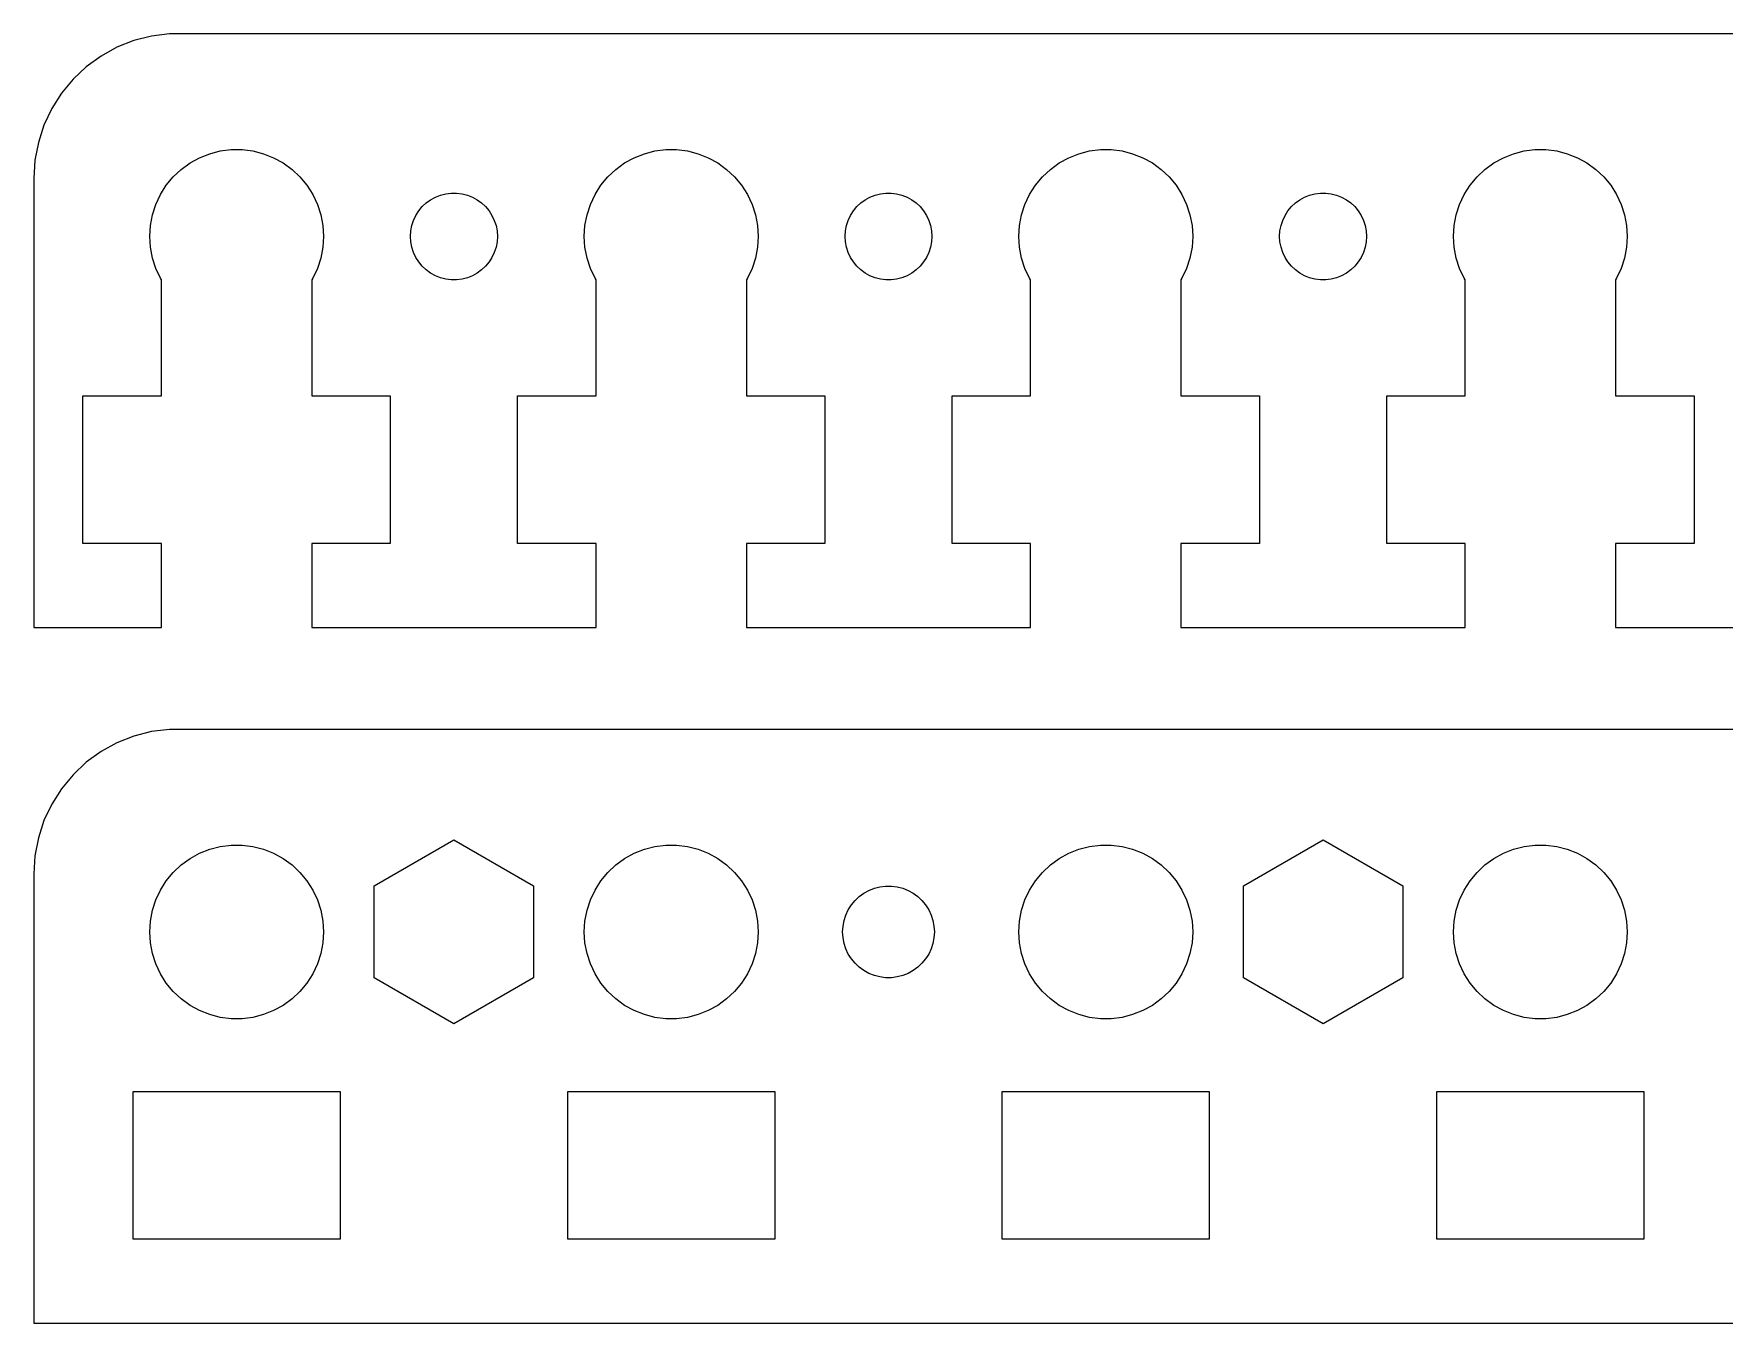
# Model space of a CAD drawing. Header units: metres. Extents: x -52 to 52, y 0 to 92.
# Drawn here: x -52 to 6.3, y 0 to 44.5 of the extents above; entities that cross this region are included whole.
import ezdxf

# ---------------------------------------------------------------- set-up
doc = ezdxf.new("R2010")
doc.units = ezdxf.units.M

msp = doc.modelspace()

# ---------------------------------------------------------------- linework, layer by layer
for p, q in [((-47.9369, 44.4114), (-48.5451, 44.2553)), ((-47.3139, 44.4901), (-47.9369, 44.4114)), ((47.3139, 44.4901), (-47.3139, 44.4901)), ((-49.1289, 44.0241), (-49.6791, 43.7216)), ((-48.5451, 44.2553), (-49.1289, 44.0241)), ((-50.1871, 43.3526), (-50.6448, 42.9227)), ((-49.6791, 43.7216), (-50.1871, 43.3526)), ((-50.6448, 42.9227), (-51.0451, 42.4389)), ((-51.0451, 42.4389), (-51.3815, 41.9088)), ((-51.3815, 41.9088), (-51.6489, 41.3406)), ((-51.6489, 41.3406), (-51.8429, 40.7434)), ((-51.8429, 40.7434), (-51.9606, 40.1267)), ((-46.2773, 40.2145), (-45.927, 40.3532)), ((-45.927, 40.3532), (-45.5621, 40.4469)), ((-45.5621, 40.4469), (-45.1884, 40.4941)), ((-45.1884, 40.4941), (-44.8116, 40.4941)), ((-44.8116, 40.4941), (-44.4379, 40.4469)), ((-44.4379, 40.4469), (-44.0729, 40.3532)), ((-44.0729, 40.3532), (-43.7227, 40.2145)), ((-31.2773, 40.2145), (-30.927, 40.3532)), ((-30.927, 40.3532), (-30.5621, 40.4469)), ((-30.5621, 40.4469), (-30.1884, 40.4941)), ((-30.1884, 40.4941), (-29.8116, 40.4941)), ((-29.8116, 40.4941), (-29.4379, 40.4469)), ((-29.4379, 40.4469), (-29.0729, 40.3532)), ((-29.0729, 40.3532), (-28.7227, 40.2145)), ((-16.2773, 40.2145), (-15.927, 40.3532)), ((-15.927, 40.3532), (-15.5621, 40.4469)), ((-15.5621, 40.4469), (-15.1884, 40.4941)), ((-15.1884, 40.4941), (-14.8116, 40.4941)), ((-14.8116, 40.4941), (-14.4379, 40.4469)), ((-14.4379, 40.4469), (-14.0729, 40.3532)), ((-14.0729, 40.3532), (-13.7227, 40.2145)), ((-1.27733, 40.2145), (-0.92705, 40.3532)), ((-0.92705, 40.3532), (-0.56213, 40.4469)), ((-0.56213, 40.4469), (-0.18837, 40.4941)), ((-0.18837, 40.4941), (0.18837, 40.4941)), ((0.18837, 40.4941), (0.56213, 40.4469)), ((0.56213, 40.4469), (0.92705, 40.3532)), ((0.92705, 40.3532), (1.27733, 40.2145)), ((-51.9606, 40.1267), (-52, 39.5)), ((-47.1869, 39.5536), (-46.9123, 39.8115)), ((-46.9123, 39.8115), (-46.6075, 40.033)), ((-46.6075, 40.033), (-46.2773, 40.2145)), ((-43.7227, 40.2145), (-43.3925, 40.033)), ((-43.3925, 40.033), (-43.0877, 39.8115)), ((-43.0877, 39.8115), (-42.8131, 39.5536)), ((-32.1869, 39.5536), (-31.9123, 39.8115)), ((-31.9123, 39.8115), (-31.6075, 40.033)), ((-31.6075, 40.033), (-31.2773, 40.2145)), ((-28.7227, 40.2145), (-28.3925, 40.033)), ((-28.3925, 40.033), (-28.0877, 39.8115)), ((-28.0877, 39.8115), (-27.8131, 39.5536)), ((-17.1869, 39.5536), (-16.9123, 39.8115)), ((-16.9123, 39.8115), (-16.6075, 40.033)), ((-16.6075, 40.033), (-16.2773, 40.2145)), ((-13.7227, 40.2145), (-13.3925, 40.033)), ((-13.3925, 40.033), (-13.0877, 39.8115)), ((-13.0877, 39.8115), (-12.8131, 39.5536)), ((-2.1869, 39.5536), (-1.91226, 39.8115)), ((-1.91226, 39.8115), (-1.60747, 40.033)), ((-1.60747, 40.033), (-1.27733, 40.2145)), ((1.27733, 40.2145), (1.60747, 40.033)), ((1.60747, 40.033), (1.91226, 39.8115)), ((1.91226, 39.8115), (2.1869, 39.5536)), ((-52, 39.5), (-52, 24)), ((-47.6289, 38.9453), (-47.427, 39.2634)), ((-47.427, 39.2634), (-47.1869, 39.5536)), ((-42.8131, 39.5536), (-42.5729, 39.2634)), ((-42.5729, 39.2634), (-42.3711, 38.9453)), ((-32.6289, 38.9453), (-32.427, 39.2634)), ((-32.427, 39.2634), (-32.1869, 39.5536)), ((-27.8131, 39.5536), (-27.5729, 39.2634)), ((-27.5729, 39.2634), (-27.3711, 38.9453)), ((-17.6289, 38.9453), (-17.427, 39.2634)), ((-17.427, 39.2634), (-17.1869, 39.5536)), ((-12.8131, 39.5536), (-12.5729, 39.2634)), ((-12.5729, 39.2634), (-12.3711, 38.9453)), ((-2.62891, 38.9453), (-2.42705, 39.2634)), ((-2.42705, 39.2634), (-2.1869, 39.5536)), ((2.1869, 39.5536), (2.42705, 39.2634)), ((2.42705, 39.2634), (2.62891, 38.9453)), ((-47.9057, 38.2461), (-47.7893, 38.6044)), ((-47.7893, 38.6044), (-47.6289, 38.9453)), ((-42.3711, 38.9453), (-42.2107, 38.6044)), ((-42.2107, 38.6044), (-42.0942, 38.2461)), ((-38.7135, 38.3817), (-38.5934, 38.5268)), ((-38.5934, 38.5268), (-38.4561, 38.6558)), ((-38.4561, 38.6558), (-38.3037, 38.7665)), ((-38.3037, 38.7665), (-38.1387, 38.8572)), ((-38.1387, 38.8572), (-37.9635, 38.9266)), ((-37.9635, 38.9266), (-37.7811, 38.9734)), ((-37.7811, 38.9734), (-37.5942, 38.997)), ((-37.5942, 38.997), (-37.4058, 38.997)), ((-37.4058, 38.997), (-37.2189, 38.9734)), ((-37.2189, 38.9734), (-37.0365, 38.9266)), ((-37.0365, 38.9266), (-36.8613, 38.8572)), ((-36.8613, 38.8572), (-36.6963, 38.7665)), ((-36.6963, 38.7665), (-36.5439, 38.6558)), ((-36.5439, 38.6558), (-36.4065, 38.5268)), ((-36.4065, 38.5268), (-36.2865, 38.3817)), ((-32.9057, 38.2461), (-32.7893, 38.6044)), ((-32.7893, 38.6044), (-32.6289, 38.9453)), ((-27.3711, 38.9453), (-27.2107, 38.6044)), ((-27.2107, 38.6044), (-27.0942, 38.2461)), ((-23.7135, 38.3817), (-23.5934, 38.5268)), ((-23.5934, 38.5268), (-23.4561, 38.6558)), ((-23.4561, 38.6558), (-23.3037, 38.7665)), ((-23.3037, 38.7665), (-23.1387, 38.8572)), ((-23.1387, 38.8572), (-22.9635, 38.9266)), ((-22.9635, 38.9266), (-22.7811, 38.9734)), ((-22.7811, 38.9734), (-22.5942, 38.997)), ((-22.5942, 38.997), (-22.4058, 38.997)), ((-22.4058, 38.997), (-22.2189, 38.9734)), ((-22.2189, 38.9734), (-22.0365, 38.9266)), ((-22.0365, 38.9266), (-21.8613, 38.8572)), ((-21.8613, 38.8572), (-21.6963, 38.7665)), ((-21.6963, 38.7665), (-21.5439, 38.6558)), ((-21.5439, 38.6558), (-21.4065, 38.5268)), ((-21.4065, 38.5268), (-21.2865, 38.3817)), ((-17.9057, 38.2461), (-17.7893, 38.6044)), ((-17.7893, 38.6044), (-17.6289, 38.9453)), ((-12.3711, 38.9453), (-12.2107, 38.6044)), ((-12.2107, 38.6044), (-12.0942, 38.2461)), ((-8.71352, 38.3817), (-8.59344, 38.5268)), ((-8.59344, 38.5268), (-8.45613, 38.6558)), ((-8.45613, 38.6558), (-8.30373, 38.7665)), ((-8.30373, 38.7665), (-8.13866, 38.8572)), ((-8.13866, 38.8572), (-7.96352, 38.9266)), ((-7.96352, 38.9266), (-7.78107, 38.9734)), ((-7.78107, 38.9734), (-7.59418, 38.997)), ((-7.59418, 38.997), (-7.40581, 38.997)), ((-7.40581, 38.997), (-7.21892, 38.9734)), ((-7.21892, 38.9734), (-7.03647, 38.9266)), ((-7.03647, 38.9266), (-6.86133, 38.8572)), ((-6.86133, 38.8572), (-6.69626, 38.7665)), ((-6.69626, 38.7665), (-6.54385, 38.6558)), ((-6.54385, 38.6558), (-6.40654, 38.5268)), ((-6.40654, 38.5268), (-6.28647, 38.3817)), ((-2.90575, 38.2461), (-2.78932, 38.6044)), ((-2.78932, 38.6044), (-2.62891, 38.9453)), ((2.62891, 38.9453), (2.78932, 38.6044)), ((2.78932, 38.6044), (2.90575, 38.2461)), ((-47.9763, 37.876), (-47.9057, 38.2461)), ((-42.0942, 38.2461), (-42.0237, 37.876)), ((-38.9529, 37.873), (-38.8947, 38.0522)), ((-38.8947, 38.0522), (-38.8145, 38.2226)), ((-38.8145, 38.2226), (-38.7135, 38.3817)), ((-36.2865, 38.3817), (-36.1855, 38.2226)), ((-36.1855, 38.2226), (-36.1053, 38.0522)), ((-36.1053, 38.0522), (-36.0471, 37.873)), ((-32.9763, 37.876), (-32.9057, 38.2461)), ((-27.0942, 38.2461), (-27.0237, 37.876)), ((-23.9529, 37.873), (-23.8947, 38.0522)), ((-23.8947, 38.0522), (-23.8145, 38.2226)), ((-23.8145, 38.2226), (-23.7135, 38.3817)), ((-21.2865, 38.3817), (-21.1855, 38.2226)), ((-21.1855, 38.2226), (-21.1053, 38.0522)), ((-21.1053, 38.0522), (-21.0471, 37.873)), ((-17.9763, 37.876), (-17.9057, 38.2461)), ((-12.0942, 38.2461), (-12.0237, 37.876)), ((-8.95287, 37.873), (-8.89465, 38.0522)), ((-8.89465, 38.0522), (-8.81445, 38.2226)), ((-8.81445, 38.2226), (-8.71352, 38.3817)), ((-6.28647, 38.3817), (-6.18553, 38.2226)), ((-6.18553, 38.2226), (-6.10533, 38.0522)), ((-6.10533, 38.0522), (-6.04712, 37.873)), ((-2.97633, 37.876), (-2.90575, 38.2461)), ((2.90575, 38.2461), (2.97633, 37.876)), ((-48, 37.5), (-47.9763, 37.876)), ((-47.9763, 37.124), (-48, 37.5)), ((-42.0237, 37.876), (-42, 37.5)), ((-42, 37.5), (-42.0237, 37.124)), ((-39, 37.5), (-38.9882, 37.688)), ((-38.9882, 37.312), (-39, 37.5)), ((-38.9882, 37.688), (-38.9529, 37.873)), ((-36.0471, 37.873), (-36.0118, 37.688)), ((-36.0118, 37.688), (-36, 37.5)), ((-36, 37.5), (-36.0118, 37.312)), ((-33, 37.5), (-32.9763, 37.876)), ((-32.9763, 37.124), (-33, 37.5)), ((-27.0237, 37.876), (-27, 37.5)), ((-27, 37.5), (-27.0237, 37.124)), ((-24, 37.5), (-23.9882, 37.688)), ((-23.9882, 37.312), (-24, 37.5)), ((-23.9882, 37.688), (-23.9529, 37.873)), ((-21.0471, 37.873), (-21.0118, 37.688)), ((-21.0118, 37.688), (-21, 37.5)), ((-21, 37.5), (-21.0118, 37.312)), ((-18, 37.5), (-17.9763, 37.876)), ((-17.9763, 37.124), (-18, 37.5)), ((-12.0237, 37.876), (-12, 37.5)), ((-12, 37.5), (-12.0237, 37.124)), ((-9, 37.5), (-8.98816, 37.688)), ((-8.98816, 37.312), (-9, 37.5)), ((-8.98816, 37.688), (-8.95287, 37.873)), ((-6.04712, 37.873), (-6.01183, 37.688)), ((-6.01183, 37.688), (-6, 37.5)), ((-6, 37.5), (-6.01183, 37.312)), ((-3, 37.5), (-2.97633, 37.876)), ((-2.97633, 37.124), (-3, 37.5)), ((2.97633, 37.876), (3, 37.5)), ((3, 37.5), (2.97633, 37.124)), ((-47.9057, 36.7539), (-47.9763, 37.124)), ((-42.0237, 37.124), (-42.0942, 36.7539)), ((-38.9529, 37.127), (-38.9882, 37.312)), ((-38.8947, 36.9478), (-38.9529, 37.127)), ((-38.8145, 36.7774), (-38.8947, 36.9478)), ((-38.7135, 36.6183), (-38.8145, 36.7774)), ((-36.1855, 36.7774), (-36.2865, 36.6183)), ((-36.1053, 36.9478), (-36.1855, 36.7774)), ((-36.0471, 37.127), (-36.1053, 36.9478)), ((-36.0118, 37.312), (-36.0471, 37.127)), ((-32.9057, 36.7539), (-32.9763, 37.124)), ((-27.0237, 37.124), (-27.0942, 36.7539)), ((-23.9529, 37.127), (-23.9882, 37.312)), ((-23.8947, 36.9478), (-23.9529, 37.127)), ((-23.8145, 36.7774), (-23.8947, 36.9478)), ((-23.7135, 36.6183), (-23.8145, 36.7774)), ((-21.1855, 36.7774), (-21.2865, 36.6183)), ((-21.1053, 36.9478), (-21.1855, 36.7774)), ((-21.0471, 37.127), (-21.1053, 36.9478)), ((-21.0118, 37.312), (-21.0471, 37.127)), ((-17.9057, 36.7539), (-17.9763, 37.124)), ((-12.0237, 37.124), (-12.0942, 36.7539)), ((-8.95287, 37.127), (-8.98816, 37.312)), ((-8.89465, 36.9478), (-8.95287, 37.127)), ((-8.81445, 36.7774), (-8.89465, 36.9478)), ((-8.71352, 36.6183), (-8.81445, 36.7774)), ((-6.18553, 36.7774), (-6.28647, 36.6183)), ((-6.10533, 36.9478), (-6.18553, 36.7774)), ((-6.04712, 37.127), (-6.10533, 36.9478)), ((-6.01183, 37.312), (-6.04712, 37.127)), ((-2.90575, 36.7539), (-2.97633, 37.124)), ((2.97633, 37.124), (2.90575, 36.7539)), ((-47.7893, 36.3956), (-47.9057, 36.7539)), ((-47.6289, 36.0547), (-47.7893, 36.3956)), ((-42.2107, 36.3956), (-42.3711, 36.0547)), ((-42.0942, 36.7539), (-42.2107, 36.3956)), ((-38.5934, 36.4732), (-38.7135, 36.6183)), ((-38.4561, 36.3442), (-38.5934, 36.4732)), ((-38.3037, 36.2335), (-38.4561, 36.3442)), ((-38.1387, 36.1427), (-38.3037, 36.2335)), ((-36.6963, 36.2335), (-36.8613, 36.1427)), ((-36.5439, 36.3442), (-36.6963, 36.2335)), ((-36.4065, 36.4732), (-36.5439, 36.3442)), ((-36.2865, 36.6183), (-36.4065, 36.4732)), ((-32.7893, 36.3956), (-32.9057, 36.7539)), ((-32.6289, 36.0547), (-32.7893, 36.3956)), ((-27.2107, 36.3956), (-27.3711, 36.0547)), ((-27.0942, 36.7539), (-27.2107, 36.3956)), ((-23.5934, 36.4732), (-23.7135, 36.6183)), ((-23.4561, 36.3442), (-23.5934, 36.4732)), ((-23.3037, 36.2335), (-23.4561, 36.3442)), ((-23.1387, 36.1427), (-23.3037, 36.2335)), ((-21.6963, 36.2335), (-21.8613, 36.1427)), ((-21.5439, 36.3442), (-21.6963, 36.2335)), ((-21.4065, 36.4732), (-21.5439, 36.3442)), ((-21.2865, 36.6183), (-21.4065, 36.4732)), ((-17.7893, 36.3956), (-17.9057, 36.7539)), ((-17.6289, 36.0547), (-17.7893, 36.3956)), ((-12.2107, 36.3956), (-12.3711, 36.0547)), ((-12.0942, 36.7539), (-12.2107, 36.3956)), ((-8.59344, 36.4732), (-8.71352, 36.6183)), ((-8.45613, 36.3442), (-8.59344, 36.4732)), ((-8.30373, 36.2335), (-8.45613, 36.3442)), ((-8.13866, 36.1427), (-8.30373, 36.2335)), ((-6.69626, 36.2335), (-6.86133, 36.1427)), ((-6.54385, 36.3442), (-6.69626, 36.2335)), ((-6.40654, 36.4732), (-6.54385, 36.3442)), ((-6.28647, 36.6183), (-6.40654, 36.4732)), ((-2.78932, 36.3956), (-2.90575, 36.7539)), ((-2.62891, 36.0547), (-2.78932, 36.3956)), ((2.78932, 36.3956), (2.62891, 36.0547)), ((2.90575, 36.7539), (2.78932, 36.3956)), ((-47.5942, 36), (-47.6289, 36.0547)), ((-47.5942, 32), (-47.5942, 36)), ((-42.3711, 36.0547), (-42.4058, 36)), ((-42.4058, 36), (-42.4058, 32)), ((-37.9635, 36.0734), (-38.1387, 36.1427)), ((-37.7811, 36.0266), (-37.9635, 36.0734)), ((-37.5942, 36.0029), (-37.7811, 36.0266)), ((-37.4058, 36.0029), (-37.5942, 36.0029)), ((-37.2189, 36.0266), (-37.4058, 36.0029)), ((-37.0365, 36.0734), (-37.2189, 36.0266)), ((-36.8613, 36.1427), (-37.0365, 36.0734)), ((-32.5942, 36), (-32.6289, 36.0547)), ((-32.5942, 32), (-32.5942, 36)), ((-27.3711, 36.0547), (-27.4058, 36)), ((-27.4058, 36), (-27.4058, 32)), ((-22.9635, 36.0734), (-23.1387, 36.1427)), ((-22.7811, 36.0266), (-22.9635, 36.0734)), ((-22.5942, 36.0029), (-22.7811, 36.0266)), ((-22.4058, 36.0029), (-22.5942, 36.0029)), ((-22.2189, 36.0266), (-22.4058, 36.0029)), ((-22.0365, 36.0734), (-22.2189, 36.0266)), ((-21.8613, 36.1427), (-22.0365, 36.0734)), ((-17.5942, 36), (-17.6289, 36.0547)), ((-17.5942, 32), (-17.5942, 36)), ((-12.3711, 36.0547), (-12.4058, 36)), ((-12.4058, 36), (-12.4058, 32)), ((-7.96352, 36.0734), (-8.13866, 36.1427)), ((-7.78107, 36.0266), (-7.96352, 36.0734)), ((-7.59418, 36.0029), (-7.78107, 36.0266)), ((-7.40581, 36.0029), (-7.59418, 36.0029)), ((-7.21892, 36.0266), (-7.40581, 36.0029)), ((-7.03647, 36.0734), (-7.21892, 36.0266)), ((-6.86133, 36.1427), (-7.03647, 36.0734)), ((-2.59418, 36), (-2.62891, 36.0547)), ((-2.59418, 32), (-2.59418, 36)), ((2.62891, 36.0547), (2.59418, 36)), ((2.59418, 36), (2.59418, 32)), ((-50.304, 26.9), (-50.304, 32)), ((-50.304, 32), (-47.5942, 32)), ((-42.4058, 32), (-39.696, 32)), ((-39.696, 32), (-39.696, 26.9)), ((-35.304, 26.9), (-35.304, 32)), ((-35.304, 32), (-32.5942, 32)), ((-27.4058, 32), (-24.696, 32)), ((-24.696, 32), (-24.696, 26.9)), ((-20.304, 26.9), (-20.304, 32)), ((-20.304, 32), (-17.5942, 32)), ((-12.4058, 32), (-9.69603, 32)), ((-9.69603, 32), (-9.69603, 26.9)), ((-5.30396, 26.9), (-5.30396, 32)), ((-5.30396, 32), (-2.59418, 32)), ((2.59418, 32), (5.30396, 32)), ((5.30396, 32), (5.30396, 26.9)), ((-47.5942, 26.9), (-50.304, 26.9)), ((-47.5942, 24), (-47.5942, 26.9)), ((-39.696, 26.9), (-42.4058, 26.9)), ((-42.4058, 26.9), (-42.4058, 24)), ((-32.5942, 26.9), (-35.304, 26.9)), ((-32.5942, 24), (-32.5942, 26.9)), ((-24.696, 26.9), (-27.4058, 26.9)), ((-27.4058, 26.9), (-27.4058, 24)), ((-17.5942, 26.9), (-20.304, 26.9)), ((-17.5942, 24), (-17.5942, 26.9)), ((-9.69603, 26.9), (-12.4058, 26.9)), ((-12.4058, 26.9), (-12.4058, 24)), ((-2.59418, 26.9), (-5.30396, 26.9)), ((-2.59418, 24), (-2.59418, 26.9)), ((5.30396, 26.9), (2.59418, 26.9)), ((2.59418, 26.9), (2.59418, 24)), ((-52, 24), (-47.5942, 24)), ((-42.4058, 24), (-32.5942, 24)), ((-27.4058, 24), (-17.5942, 24)), ((-12.4058, 24), (-2.59418, 24)), ((2.59418, 24), (12.4058, 24)), ((-47.3139, 20.4901), (-47.9369, 20.4114)), ((47.3139, 20.4901), (-47.3139, 20.4901)), ((-49.1289, 20.0241), (-49.6791, 19.7216)), ((-48.5451, 20.2553), (-49.1289, 20.0241)), ((-47.9369, 20.4114), (-48.5451, 20.2553)), ((-50.1871, 19.3526), (-50.6448, 18.9227)), ((-49.6791, 19.7216), (-50.1871, 19.3526)), ((-50.6448, 18.9227), (-51.0451, 18.4389)), ((-51.0451, 18.4389), (-51.3815, 17.9088)), ((-51.3815, 17.9088), (-51.6489, 17.3406)), ((-51.6489, 17.3406), (-51.8429, 16.7434)), ((-51.8429, 16.7434), (-51.9606, 16.1267)), ((-46.2773, 16.2145), (-45.927, 16.3532)), ((-45.927, 16.3532), (-45.5621, 16.4469)), ((-45.5621, 16.4469), (-45.1884, 16.4941)), ((-45.1884, 16.4941), (-44.8116, 16.4941)), ((-44.8116, 16.4941), (-44.4379, 16.4469)), ((-44.4379, 16.4469), (-44.0729, 16.3532)), ((-44.0729, 16.3532), (-43.7227, 16.2145)), ((-40.2483, 15.0867), (-37.5, 16.6735)), ((-37.5, 16.6735), (-34.7517, 15.0867)), ((-31.2773, 16.2145), (-30.927, 16.3532)), ((-30.927, 16.3532), (-30.5621, 16.4469)), ((-30.5621, 16.4469), (-30.1884, 16.4941)), ((-30.1884, 16.4941), (-29.8116, 16.4941)), ((-29.8116, 16.4941), (-29.4379, 16.4469)), ((-29.4379, 16.4469), (-29.0729, 16.3532)), ((-29.0729, 16.3532), (-28.7227, 16.2145)), ((-16.2773, 16.2145), (-15.927, 16.3532)), ((-15.927, 16.3532), (-15.5621, 16.4469)), ((-15.5621, 16.4469), (-15.1884, 16.4941)), ((-15.1884, 16.4941), (-14.8116, 16.4941)), ((-14.8116, 16.4941), (-14.4379, 16.4469)), ((-14.4379, 16.4469), (-14.0729, 16.3532)), ((-14.0729, 16.3532), (-13.7227, 16.2145)), ((-10.2483, 15.0867), (-7.49998, 16.6735)), ((-7.49998, 16.6735), (-4.75166, 15.0867)), ((-1.27733, 16.2145), (-0.92705, 16.3532)), ((-0.92705, 16.3532), (-0.56213, 16.4469)), ((-0.56213, 16.4469), (-0.18837, 16.4941)), ((-0.18837, 16.4941), (0.18837, 16.4941)), ((0.18837, 16.4941), (0.56213, 16.4469)), ((0.56213, 16.4469), (0.92705, 16.3532)), ((0.92705, 16.3532), (1.27733, 16.2145)), ((-51.9606, 16.1267), (-52, 15.5)), ((-47.1869, 15.5536), (-46.9123, 15.8115)), ((-46.9123, 15.8115), (-46.6075, 16.033)), ((-46.6075, 16.033), (-46.2773, 16.2145)), ((-43.7227, 16.2145), (-43.3925, 16.033)), ((-43.3925, 16.033), (-43.0877, 15.8115)), ((-43.0877, 15.8115), (-42.8131, 15.5536)), ((-32.1869, 15.5536), (-31.9123, 15.8115)), ((-31.9123, 15.8115), (-31.6075, 16.033)), ((-31.6075, 16.033), (-31.2773, 16.2145)), ((-28.7227, 16.2145), (-28.3925, 16.033)), ((-28.3925, 16.033), (-28.0877, 15.8115)), ((-28.0877, 15.8115), (-27.8131, 15.5536)), ((-17.1869, 15.5536), (-16.9123, 15.8115)), ((-16.9123, 15.8115), (-16.6075, 16.033)), ((-16.6075, 16.033), (-16.2773, 16.2145)), ((-13.7227, 16.2145), (-13.3925, 16.033)), ((-13.3925, 16.033), (-13.0877, 15.8115)), ((-13.0877, 15.8115), (-12.8131, 15.5536)), ((-2.1869, 15.5536), (-1.91226, 15.8115)), ((-1.91226, 15.8115), (-1.60747, 16.033)), ((-1.60747, 16.033), (-1.27733, 16.2145)), ((1.27733, 16.2145), (1.60747, 16.033)), ((1.60747, 16.033), (1.91226, 15.8115)), ((1.91226, 15.8115), (2.1869, 15.5536)), ((-52, 15.5), (-52, 0)), ((-47.6289, 14.9453), (-47.427, 15.2634)), ((-47.427, 15.2634), (-47.1869, 15.5536)), ((-42.8131, 15.5536), (-42.5729, 15.2634)), ((-42.5729, 15.2634), (-42.3711, 14.9453)), ((-32.6289, 14.9453), (-32.427, 15.2634)), ((-32.427, 15.2634), (-32.1869, 15.5536)), ((-27.8131, 15.5536), (-27.5729, 15.2634)), ((-27.5729, 15.2634), (-27.3711, 14.9453)), ((-17.6289, 14.9453), (-17.427, 15.2634)), ((-17.427, 15.2634), (-17.1869, 15.5536)), ((-12.8131, 15.5536), (-12.5729, 15.2634)), ((-12.5729, 15.2634), (-12.3711, 14.9453)), ((-2.62891, 14.9453), (-2.42705, 15.2634)), ((-2.42705, 15.2634), (-2.1869, 15.5536)), ((2.1869, 15.5536), (2.42705, 15.2634)), ((2.42705, 15.2634), (2.62891, 14.9453)), ((-47.9057, 14.2461), (-47.7893, 14.6044)), ((-47.7893, 14.6044), (-47.6289, 14.9453)), ((-42.3711, 14.9453), (-42.2107, 14.6044)), ((-42.2107, 14.6044), (-42.0942, 14.2461)), ((-40.2483, 11.9133), (-40.2483, 15.0867)), ((-34.7517, 15.0867), (-34.7517, 11.9133)), ((-32.9057, 14.2461), (-32.7893, 14.6044)), ((-32.7893, 14.6044), (-32.6289, 14.9453)), ((-27.3711, 14.9453), (-27.2107, 14.6044)), ((-27.2107, 14.6044), (-27.0942, 14.2461)), ((-23.6535, 14.5832), (-23.5086, 14.7192)), ((-23.5086, 14.7192), (-23.3479, 14.836)), ((-23.3479, 14.836), (-23.1737, 14.9317)), ((-23.1737, 14.9317), (-22.989, 15.0049)), ((-22.989, 15.0049), (-22.7965, 15.0543)), ((-22.7965, 15.0543), (-22.5993, 15.0792)), ((-22.5993, 15.0792), (-22.4006, 15.0792)), ((-22.4006, 15.0792), (-22.2035, 15.0543)), ((-22.2035, 15.0543), (-22.011, 15.0049)), ((-22.011, 15.0049), (-21.8263, 14.9317)), ((-21.8263, 14.9317), (-21.6521, 14.836)), ((-21.6521, 14.836), (-21.4914, 14.7192)), ((-21.4914, 14.7192), (-21.3465, 14.5832)), ((-17.9057, 14.2461), (-17.7893, 14.6044)), ((-17.7893, 14.6044), (-17.6289, 14.9453)), ((-12.3711, 14.9453), (-12.2107, 14.6044)), ((-12.2107, 14.6044), (-12.0942, 14.2461)), ((-10.2483, 11.9133), (-10.2483, 15.0867)), ((-4.75166, 15.0867), (-4.75166, 11.9133)), ((-2.90575, 14.2461), (-2.78932, 14.6044)), ((-2.78932, 14.6044), (-2.62891, 14.9453)), ((2.62891, 14.9453), (2.78932, 14.6044)), ((2.78932, 14.6044), (2.90575, 14.2461)), ((-47.9763, 13.876), (-47.9057, 14.2461)), ((-42.0942, 14.2461), (-42.0237, 13.876)), ((-32.9763, 13.876), (-32.9057, 14.2461)), ((-27.0942, 14.2461), (-27.0237, 13.876)), ((-24.0326, 13.8935), (-23.9712, 14.0825)), ((-23.9712, 14.0825), (-23.8866, 14.2623)), ((-23.8866, 14.2623), (-23.7801, 14.4301)), ((-23.7801, 14.4301), (-23.6535, 14.5832)), ((-21.3465, 14.5832), (-21.2198, 14.4301)), ((-21.2198, 14.4301), (-21.1134, 14.2623)), ((-21.1134, 14.2623), (-21.0288, 14.0825)), ((-21.0288, 14.0825), (-20.9673, 13.8935)), ((-17.9763, 13.876), (-17.9057, 14.2461)), ((-12.0942, 14.2461), (-12.0237, 13.876)), ((-2.97633, 13.876), (-2.90575, 14.2461)), ((2.90575, 14.2461), (2.97633, 13.876)), ((-48, 13.5), (-47.9763, 13.876)), ((-47.9763, 13.124), (-48, 13.5)), ((-42.0237, 13.876), (-42, 13.5)), ((-42, 13.5), (-42.0237, 13.124)), ((-33, 13.5), (-32.9763, 13.876)), ((-32.9763, 13.124), (-33, 13.5)), ((-27.0237, 13.876), (-27, 13.5)), ((-27, 13.5), (-27.0237, 13.124)), ((-24.0824, 13.5), (-24.0699, 13.6983)), ((-24.0699, 13.3017), (-24.0824, 13.5)), ((-24.0699, 13.6983), (-24.0326, 13.8935)), ((-20.9673, 13.8935), (-20.9301, 13.6983)), ((-20.9301, 13.6983), (-20.9176, 13.5)), ((-20.9176, 13.5), (-20.9301, 13.3017)), ((-18, 13.5), (-17.9763, 13.876)), ((-17.9763, 13.124), (-18, 13.5)), ((-12.0237, 13.876), (-12, 13.5)), ((-12, 13.5), (-12.0237, 13.124)), ((-3, 13.5), (-2.97633, 13.876)), ((-2.97633, 13.124), (-3, 13.5)), ((2.97633, 13.876), (3, 13.5)), ((3, 13.5), (2.97633, 13.124)), ((-47.9057, 12.7539), (-47.9763, 13.124)), ((-42.0237, 13.124), (-42.0942, 12.7539)), ((-32.9057, 12.7539), (-32.9763, 13.124)), ((-27.0237, 13.124), (-27.0942, 12.7539)), ((-24.0326, 13.1065), (-24.0699, 13.3017)), ((-23.9712, 12.9175), (-24.0326, 13.1065)), ((-23.8866, 12.7377), (-23.9712, 12.9175)), ((-21.0288, 12.9175), (-21.1134, 12.7377)), ((-20.9673, 13.1065), (-21.0288, 12.9175)), ((-20.9301, 13.3017), (-20.9673, 13.1065)), ((-17.9057, 12.7539), (-17.9763, 13.124)), ((-12.0237, 13.124), (-12.0942, 12.7539)), ((-2.90575, 12.7539), (-2.97633, 13.124)), ((2.97633, 13.124), (2.90575, 12.7539)), ((-47.7893, 12.3956), (-47.9057, 12.7539)), ((-47.6289, 12.0547), (-47.7893, 12.3956)), ((-42.2107, 12.3956), (-42.3711, 12.0547)), ((-42.0942, 12.7539), (-42.2107, 12.3956)), ((-32.7893, 12.3956), (-32.9057, 12.7539)), ((-32.6289, 12.0547), (-32.7893, 12.3956)), ((-27.2107, 12.3956), (-27.3711, 12.0547)), ((-27.0942, 12.7539), (-27.2107, 12.3956)), ((-23.7801, 12.5699), (-23.8866, 12.7377)), ((-23.6535, 12.4168), (-23.7801, 12.5699)), ((-23.5086, 12.2808), (-23.6535, 12.4168)), ((-23.3479, 12.164), (-23.5086, 12.2808)), ((-21.4914, 12.2808), (-21.6521, 12.164)), ((-21.3465, 12.4168), (-21.4914, 12.2808)), ((-21.2198, 12.5699), (-21.3465, 12.4168)), ((-21.1134, 12.7377), (-21.2198, 12.5699)), ((-17.7893, 12.3956), (-17.9057, 12.7539)), ((-17.6289, 12.0547), (-17.7893, 12.3956)), ((-12.2107, 12.3956), (-12.3711, 12.0547)), ((-12.0942, 12.7539), (-12.2107, 12.3956)), ((-2.78932, 12.3956), (-2.90575, 12.7539)), ((-2.62891, 12.0547), (-2.78932, 12.3956)), ((2.78932, 12.3956), (2.62891, 12.0547)), ((2.90575, 12.7539), (2.78932, 12.3956)), ((-47.427, 11.7366), (-47.6289, 12.0547)), ((-47.1869, 11.4464), (-47.427, 11.7366)), ((-42.5729, 11.7366), (-42.8131, 11.4464)), ((-42.3711, 12.0547), (-42.5729, 11.7366)), ((-37.5, 10.3265), (-40.2483, 11.9133)), ((-34.7517, 11.9133), (-37.5, 10.3265)), ((-32.427, 11.7366), (-32.6289, 12.0547)), ((-32.1869, 11.4464), (-32.427, 11.7366)), ((-27.5729, 11.7366), (-27.8131, 11.4464)), ((-27.3711, 12.0547), (-27.5729, 11.7366)), ((-23.1737, 12.0682), (-23.3479, 12.164)), ((-22.989, 11.9951), (-23.1737, 12.0682)), ((-22.7965, 11.9457), (-22.989, 11.9951)), ((-22.5993, 11.9208), (-22.7965, 11.9457)), ((-22.4006, 11.9208), (-22.5993, 11.9208)), ((-22.2035, 11.9457), (-22.4006, 11.9208)), ((-22.011, 11.9951), (-22.2035, 11.9457)), ((-21.8263, 12.0682), (-22.011, 11.9951)), ((-21.6521, 12.164), (-21.8263, 12.0682)), ((-17.427, 11.7366), (-17.6289, 12.0547)), ((-17.1869, 11.4464), (-17.427, 11.7366)), ((-12.5729, 11.7366), (-12.8131, 11.4464)), ((-12.3711, 12.0547), (-12.5729, 11.7366)), ((-7.5, 10.3265), (-10.2483, 11.9133)), ((-4.75166, 11.9133), (-7.5, 10.3265)), ((-2.42705, 11.7366), (-2.62891, 12.0547)), ((-2.1869, 11.4464), (-2.42705, 11.7366)), ((2.42705, 11.7366), (2.1869, 11.4464)), ((2.62891, 12.0547), (2.42705, 11.7366)), ((-46.9123, 11.1884), (-47.1869, 11.4464)), ((-46.6075, 10.967), (-46.9123, 11.1884)), ((-43.0877, 11.1884), (-43.3925, 10.967)), ((-42.8131, 11.4464), (-43.0877, 11.1884)), ((-31.9123, 11.1884), (-32.1869, 11.4464)), ((-31.6075, 10.967), (-31.9123, 11.1884)), ((-28.0877, 11.1884), (-28.3925, 10.967)), ((-27.8131, 11.4464), (-28.0877, 11.1884)), ((-16.9123, 11.1884), (-17.1869, 11.4464)), ((-16.6075, 10.967), (-16.9123, 11.1884)), ((-13.0877, 11.1884), (-13.3925, 10.967)), ((-12.8131, 11.4464), (-13.0877, 11.1884)), ((-1.91226, 11.1884), (-2.1869, 11.4464)), ((-1.60747, 10.967), (-1.91226, 11.1884)), ((1.91226, 11.1884), (1.60747, 10.967)), ((2.1869, 11.4464), (1.91226, 11.1884)), ((-46.2773, 10.7855), (-46.6075, 10.967)), ((-45.927, 10.6468), (-46.2773, 10.7855)), ((-45.5621, 10.5531), (-45.927, 10.6468)), ((-45.1884, 10.5059), (-45.5621, 10.5531)), ((-44.8116, 10.5059), (-45.1884, 10.5059)), ((-44.4379, 10.5531), (-44.8116, 10.5059)), ((-44.0729, 10.6468), (-44.4379, 10.5531)), ((-43.7227, 10.7855), (-44.0729, 10.6468)), ((-43.3925, 10.967), (-43.7227, 10.7855)), ((-31.2773, 10.7855), (-31.6075, 10.967)), ((-30.927, 10.6468), (-31.2773, 10.7855)), ((-30.5621, 10.5531), (-30.927, 10.6468)), ((-30.1884, 10.5059), (-30.5621, 10.5531)), ((-29.8116, 10.5059), (-30.1884, 10.5059)), ((-29.4379, 10.5531), (-29.8116, 10.5059)), ((-29.0729, 10.6468), (-29.4379, 10.5531)), ((-28.7227, 10.7855), (-29.0729, 10.6468)), ((-28.3925, 10.967), (-28.7227, 10.7855)), ((-16.2773, 10.7855), (-16.6075, 10.967)), ((-15.927, 10.6468), (-16.2773, 10.7855)), ((-15.5621, 10.5531), (-15.927, 10.6468)), ((-15.1884, 10.5059), (-15.5621, 10.5531)), ((-14.8116, 10.5059), (-15.1884, 10.5059)), ((-14.4379, 10.5531), (-14.8116, 10.5059)), ((-14.0729, 10.6468), (-14.4379, 10.5531)), ((-13.7227, 10.7855), (-14.0729, 10.6468)), ((-13.3925, 10.967), (-13.7227, 10.7855)), ((-1.27733, 10.7855), (-1.60747, 10.967)), ((-0.92705, 10.6468), (-1.27733, 10.7855)), ((-0.56213, 10.5531), (-0.92705, 10.6468)), ((-0.18837, 10.5059), (-0.56213, 10.5531)), ((0.18837, 10.5059), (-0.18837, 10.5059)), ((0.56213, 10.5531), (0.18837, 10.5059)), ((0.92705, 10.6468), (0.56213, 10.5531)), ((1.27733, 10.7855), (0.92705, 10.6468)), ((1.60747, 10.967), (1.27733, 10.7855)), ((-48.5719, 2.89999), (-48.5719, 8)), ((-48.5719, 8), (-41.4281, 8)), ((-41.4281, 8), (-41.4281, 2.89999)), ((-33.5719, 2.89999), (-33.5719, 8)), ((-33.5719, 8), (-26.4281, 8)), ((-26.4281, 8), (-26.4281, 2.89999)), ((-18.5719, 2.89999), (-18.5719, 8)), ((-18.5719, 8), (-11.4281, 8)), ((-11.4281, 8), (-11.4281, 2.89999)), ((-3.5719, 2.89999), (-3.5719, 8)), ((-3.5719, 8), (3.5719, 8)), ((3.5719, 8), (3.5719, 2.89999)), ((-41.4281, 2.89999), (-48.5719, 2.89999)), ((-26.4281, 2.89999), (-33.5719, 2.89999)), ((-11.4281, 2.89999), (-18.5719, 2.89999)), ((3.5719, 2.89999), (-3.5719, 2.89999)), ((-52, 0), (52, 0))]:
    msp.add_line(p, q)

doc.saveas('drawing.dxf')
